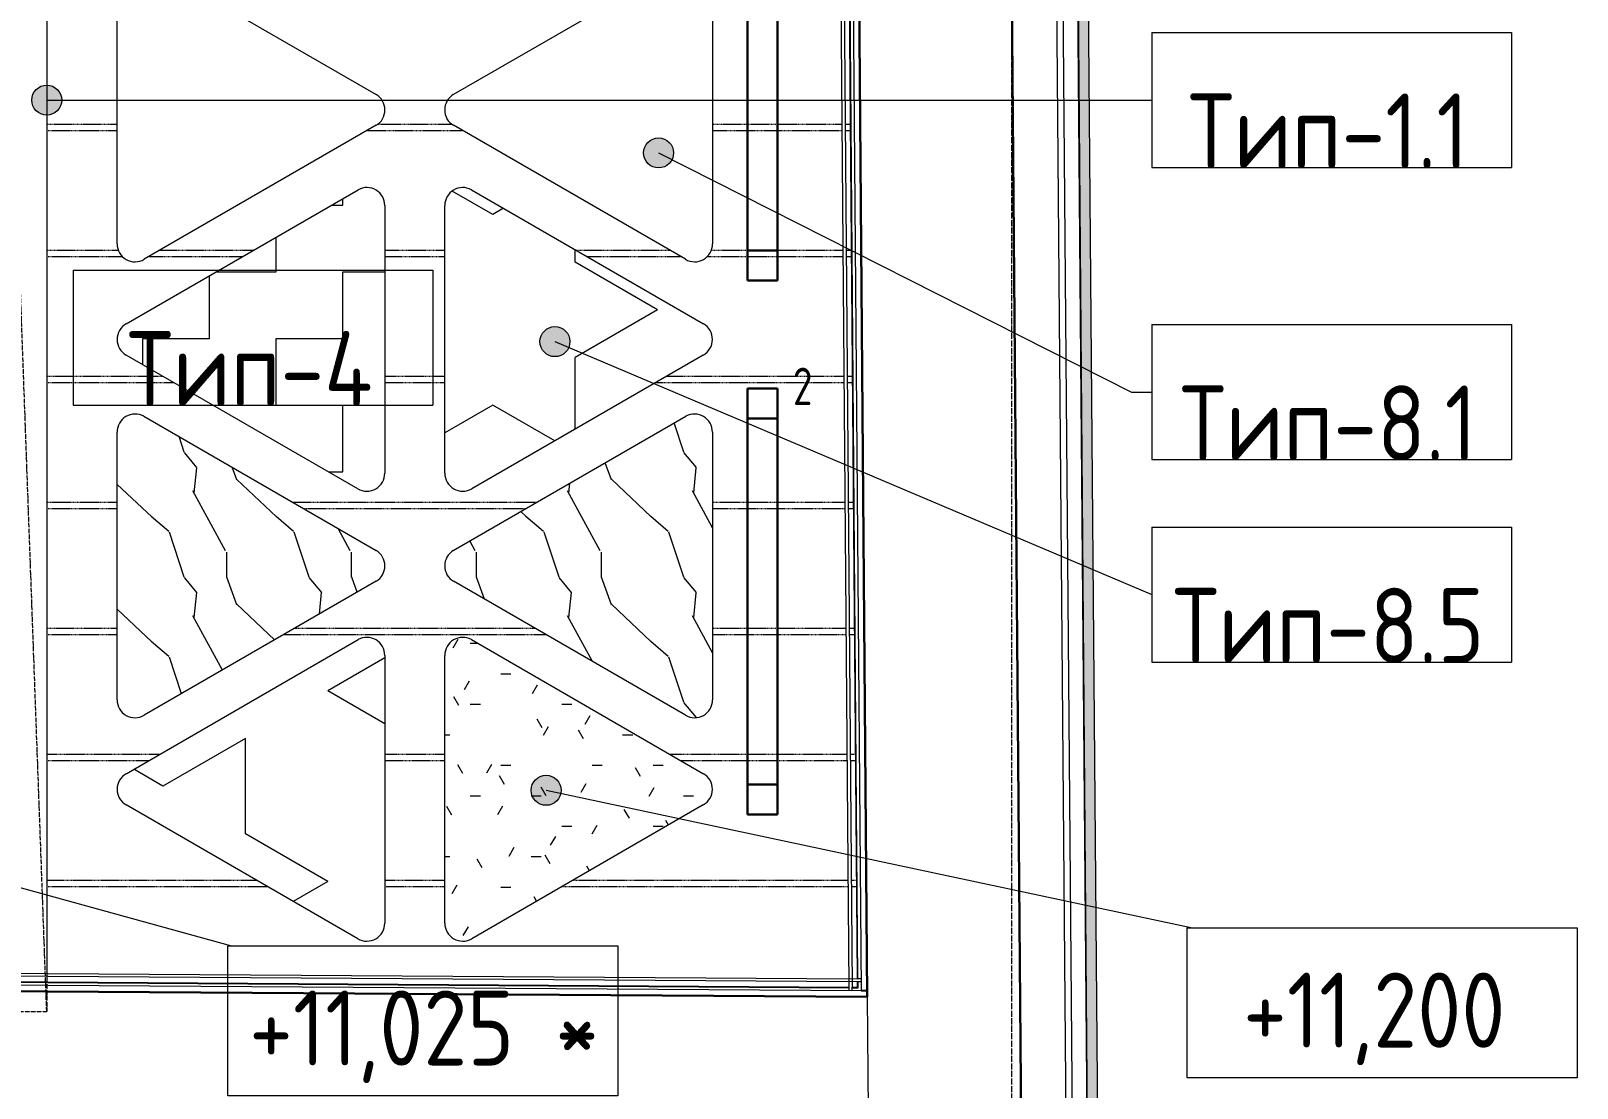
# Model space of a CAD drawing. Header units: millimetres. Extents: x -10438 to 68527, y -5058 to 44223.
# Drawn here: x 52078 to 57234, y 36618 to 40141 of the extents above; entities that cross this region are included whole.
import ezdxf

# ---------------------------------------------------------------- set-up
doc = ezdxf.new("R2010")
doc.units = ezdxf.units.MM
for name, pattern in [('ADSK_Линия сетки', [25, 20, -2.5, 0, -2.5]), ('ADSK_Штрих_ш3 п1_5', [4.5, 3, -1.5]), ('ADSK_Штрихпунктирная 2 точки_ш15 п1_5 п1_5 п1_5', [19.5, 15, -1.5, 0, -1.5, 0, -1.5])]:
    doc.linetypes.add(name, pattern=pattern)
for name, color, linetype, lineweight in [('Аннотация', 7, 'Continuous', 20), ('Каркас', 7, 'Continuous', 18), ('Марки', 7, 'Continuous', 20), ('Оси', 7, 'Continuous', 9), ('Отметки', 7, 'Continuous', 9), ('Потолки', 7, 'Continuous', 9), ('Потолки штриховка', 7, 'Continuous', 9), ('Стены наружные', 7, 'Continuous', 18), ('Стены несущие', 7, 'Continuous', 30), ('Стены отделка', 7, 'Continuous', 30), ('Стены штриховка', 7, 'Continuous', 9), ('Стены штриховка поверхности', 7, 'Continuous', 18)]:
    doc.layers.add(name, color=color, linetype=linetype, lineweight=lineweight)
doc.layers.add('Линии', color=7, linetype='Continuous', lineweight=9, true_color=0x00a600)
doc.styles.add('GOST Common_2', font='GOST_Common.ttf', dxfattribs={"width": 0.9, "height": 250})
doc.styles.add('GOST Common_4', font='GOST_Common.ttf', dxfattribs={"width": 0.8, "height": 350})
doc.styles.add('GOST Common_B', font='', dxfattribs={"width": 0.9, "height": 250})
doc.styles.get('GOST Common_B').set_extended_font_data('GOST Common', bold=True)
pattern_1 = [(108.435, (108.29, 0), (-416.50086, 832.99954), [158.05, -1159.038]), (139.399, (58.31, 149.94), (-2499.010644, 2082.486787), [76.799, -3763.143]), (136.848, (416.5, 199.92), (-6247.5402574, 5830.957739), [182.691, -8951.868]), (109.983, (283.22, 324.87), (-1249.49393, 3332.002656), [97.5, -4777.508]), (90, (249.9, 0), (-416.5, 416.5), [83.3, -333.2]), (118.443, (249.9, 83.3), (2915.5071394, -5414.4962996), [227.365, -11140.87]), (84.289, (141.61, 283.22), (-416.5263, -3748.496867), [83.716, -4102.058]), (129.806, (149.94, 366.52), (1666.01521, -2082.48651), [65.059, -3187.91])]

# ---------------------------------------------------------------- blocks, each defined once
blk = doc.blocks.new('Высотные отметки - Рамка-12095-План потолков 3-го этажа')
at = {"layer": 'Аннотация'}
for p, q in [((-6.5, 0), (-6.5, 5)), ((-6.5, 5), (6.5, 5)), ((6.5, 5), (6.5, 0)), ((6.5, 0), (-6.5, 0))]:
    blk.add_line(p, q, dxfattribs=at)
blk = doc.blocks.new('ADSK_Марка_Потолок - ADSK_Марка и Смещение от уровня-155896-План потолков 3-го этажа')
at = {"layer": 'Марки'}
for p, q in [((-6, 4.5), (-6, 0)), ((-6, 4.5), (6, 4.5)), ((6, 4.5), (6, 0)), ((-6, 0), (6, 0))]:
    blk.add_line(p, q, dxfattribs=at)

msp = doc.modelspace()

# ---------------------------------------------------------------- hatches: boundary and pattern name
at = {"layer": 'Марки'}
h = msp.add_hatch(color=256, dxfattribs=at)
edge = h.paths.add_edge_path()
edge.add_arc((52130.844, 39910.706), 50, 0, 360)
h = msp.add_hatch(color=256, dxfattribs=at)
edge = h.paths.add_edge_path()
edge.add_arc((54171.308, 39734.609), 50, 0, 360)
h = msp.add_hatch(color=256, dxfattribs=at)
edge = h.paths.add_edge_path()
edge.add_arc((53825.828, 39105.658), 50, 0, 360)
at = {"layer": 'Отметки'}
h = msp.add_hatch(color=256, dxfattribs=at)
edge = h.paths.add_edge_path()
edge.add_arc((53796.304, 37610.188), 50, 0, 360)
at = {"layer": 'Потолки штриховка', "lineweight": 18}
h = msp.add_hatch(dxfattribs=at)
h.set_pattern_fill('FP_71', color=256, style=0, pattern_type=2)
h.set_pattern_definition([(0, (0, 0), (222.25, 222.25), [222.25, -222.25]), (90, (222.25, 0), (-222.25, 222.25), [222.25, -222.25])])
h.paths.add_polyline_path([(53198.463, 38607.124), (53213.95, 38609.283), (53229.793, 38616.468), (53240.716, 38624.934), (53250.192, 38637.371), (53256.146, 38651.829), (53258.176, 38667.332), (53258.359, 39559.368), (53256.364, 39574.713), (53250.509, 39589.037), (53241.186, 39601.388), (53226.42, 39612.059), (53210.93, 39617.643), (53199.497, 39619.35), (53184.116, 39617.643), (53169.684, 39612.059), (52395.664, 39165.355), (52384.444, 39156.974), (52375.461, 39146.233), (52369.212, 39133.702), (52366.038, 39120.064), (52366.111, 39106.062), (52369.427, 39092.458), (52375.806, 39079.993), (52384.901, 39069.346), (52396.216, 39061.098), (53168.437, 38614.861), (53182.944, 38609.027)])
h = msp.add_hatch(dxfattribs=at)
h.set_pattern_fill('STARS', color=256, scale=100, angle=90, style=0)
h.paths.add_polyline_path([(53518.193, 38607.124), (53534.35, 38609.283), (53548.219, 38614.861), (54320.985, 39061.494), (54331.756, 39069.346), (54341.196, 39080.668), (54347.23, 39092.458), (54350.546, 39106.062), (54350.546, 39120.378), (54347.445, 39133.702), (54341.196, 39146.233), (54332.213, 39156.974), (54320.441, 39165.654), (53546.972, 39612.059), (53532.54, 39617.643), (53517.16, 39619.35), (53501.855, 39617.065), (53486.864, 39610.33), (53475.471, 39601.388), (53466.147, 39589.037), (53460.293, 39574.713), (53458.297, 39559.368), (53458.481, 38667.332), (53460.511, 38651.829), (53466.465, 38637.371), (53475.94, 38624.934), (53489.473, 38614.861), (53502.707, 38609.283)])
h = msp.add_hatch(dxfattribs=at)
h.set_pattern_fill('FP_58', color=256, style=0, pattern_type=2)
h.set_pattern_definition(pattern_1)
h.paths.add_polyline_path([(52429.24, 37852.186), (52447.546, 37856.785), (52462.702, 37864.449), (53229.793, 38307.019), (53241.758, 38316.568), (53250.928, 38328.86), (53256.682, 38343.075), (53258.644, 38358.284), (53256.688, 38373.494), (53250.928, 38387.727), (53241.775, 38400.006), (53229.793, 38409.577), (52454.31, 38857.128), (52439.878, 38862.7), (52424.5, 38864.396), (52409.2, 38862.104), (52394.995, 38855.977), (52382.828, 38846.42), (52373.51, 38834.071), (52367.659, 38819.749), (52365.664, 38804.408), (52365.664, 37909.369), (52366.997, 37898.012), (52371.801, 37884.891), (52379.517, 37873.241), (52389.725, 37863.699), (52401.868, 37856.785), (52415.283, 37852.876)])
h = msp.add_hatch(dxfattribs=at)
h.set_pattern_fill('FP_58', color=256, style=0, pattern_type=2)
h.set_pattern_definition(pattern_1)
h.paths.add_polyline_path([(54287.417, 37852.186), (54301.373, 37852.876), (54314.789, 37856.785), (54326.931, 37863.699), (54337.139, 37873.241), (54344.856, 37884.891), (54349.659, 37898.012), (54351.288, 37911.89), (54350.993, 38804.408), (54348.998, 38819.749), (54343.147, 38834.071), (54333.828, 38846.42), (54318.994, 38857.128), (54303.483, 38862.7), (54292.157, 38864.396), (54275.237, 38862.104), (54262.347, 38857.128), (53486.864, 38409.577), (53474.882, 38400.006), (53465.717, 38387.711), (53459.969, 38373.494), (53458.012, 38358.284), (53459.975, 38343.075), (53465.729, 38328.86), (53474.898, 38316.568), (53486.884, 38307.002), (54260.915, 37860.433), (54273.681, 37854.751), (54283.72, 37852.876)])
h = msp.add_hatch(dxfattribs=at)
h.set_pattern_fill('STARS', color=256, scale=100, angle=90, style=0)
h.paths.add_polyline_path([(53198.463, 37107.432), (53213.95, 37109.59), (53228.358, 37115.663), (53240.716, 37125.241), (53250.192, 37137.678), (53256.146, 37152.136), (53258.176, 37167.639), (53258.359, 38059.675), (53256.364, 38075.02), (53250.509, 38089.344), (53241.186, 38101.695), (53226.42, 38112.367), (53210.93, 38117.95), (53199.497, 38119.657), (53184.116, 38117.95), (53169.684, 38112.367), (52395.664, 37665.662), (52384.444, 37657.281), (52375.461, 37646.54), (52369.212, 37634.01), (52366.038, 37620.372), (52366.874, 37603.237), (52369.427, 37592.765), (52375.806, 37580.301), (52384.901, 37569.654), (52396.216, 37561.405), (53168.437, 37115.168), (53182.944, 37109.334)])
h = msp.add_hatch(dxfattribs=at)
h.set_pattern_fill('FP_79', color=256, style=0, pattern_type=2)
h.set_pattern_definition([(0, (0, 0), (406.4, 101.6), [33.528, -271.272, 33.528, -271.272, -1625.6]), (0, (0, 0), (406.4, 101.6), [-609.6, 33.528, -576.072, 33.528, -271.272, -711.2]), (0, (0, 0), (406.4, 101.6), [-1524, 33.528, -169.672, 33.528, -474.472]), (120, (152.4, 50.8), (-291.18818, 301.15272), [33.528, -271.272, 33.528, -271.272, -1625.6]), (120, (152.4, 50.8), (-291.18818, 301.15272), [-609.6, 33.528, -576.072, 33.528, -271.272, -711.2]), (120, (152.4, 50.8), (-291.18818, 301.15272), [-1524, 33.528, -169.672, 33.528, -474.472]), (240, (203.2, 254), (-115.21182, -402.75272), [33.528, -271.272, 33.528, -271.272, -1625.6]), (240, (203.2, 254), (-115.21182, -402.75272), [-609.6, 33.528, -576.072, 33.528, -271.272, -711.2]), (240, (203.2, 254), (-115.21182, -402.75272), [-1524, 33.528, -169.672, 33.528, -474.472])])
h.paths.add_polyline_path([(53518.193, 37107.432), (53533.713, 37109.334), (53548.219, 37115.168), (54320.985, 37561.801), (54331.756, 37569.654), (54341.196, 37580.976), (54347.23, 37592.765), (54350.546, 37606.369), (54350.619, 37620.372), (54347.23, 37634.441), (54341.196, 37646.54), (54332.213, 37657.281), (54320.441, 37665.962), (53546.972, 38112.367), (53532.54, 38117.95), (53517.16, 38119.657), (53501.855, 38117.373), (53486.864, 38110.637), (53475.471, 38101.695), (53466.147, 38089.344), (53460.293, 38075.02), (53458.297, 38059.675), (53458.481, 37167.639), (53460.511, 37152.136), (53466.465, 37137.678), (53475.94, 37125.241), (53489.473, 37115.168), (53502.707, 37109.59)])
at = {"layer": 'Стены штриховка поверхности', "true_color": 0xfbfbf4}
h = msp.add_hatch(color=7, dxfattribs=at)
h.paths.add_polyline_path([(55865.407, 8039.429), (55860.225, 8611.951), (55825.842, 8610.945), (55830.464, 8039.429)])
h.paths.add_polyline_path([(55825.755, 8621.673), (55860.705, 8622.077), (55793.528, 16945.408), (55758.535, 16944.397), (55825.753, 8621.907)])
h.paths.add_polyline_path([(55758.449, 16955.125), (55793.446, 16955.529), (55664.47, 32935.907), (55629.478, 32934.893), (55758.447, 16955.358)])
h.paths.add_polyline_path([(55629.391, 32945.623), (55664.389, 32946.025), (55580.186, 43378.98), (55545.193, 43377.965), (55629.389, 32945.854)])
h.paths.add_polyline_path([(55545.106, 43388.696), (55580.104, 43389.096), (55577.16, 43753.805), (55542.159, 43753.805), (55545.104, 43388.926)])

# ---------------------------------------------------------------- linework, layer by layer
at = {"layer": 'Каркас', "color": 8, "linetype": 'ADSK_Штрих_ш3 п1_5', "lineweight": 9, "true_color": 0x808080}
for p, q in [((52130.844, 42828.805), (52130.844, 36999.856)), ((52365.5, 39829.794), (52130.844, 39829.794)), ((52130.844, 39809.794), (52365.494, 39809.794)), ((53200.478, 39809.794), (53516.179, 39809.794)), ((53483.001, 39829.794), (53233.655, 39829.794)), ((54783.328, 39829.794), (54351.156, 39829.794)), ((54351.163, 39809.794), (54783.49, 39809.794)), ((54811.329, 39829.794), (54793.328, 39829.794)), ((54793.49, 39809.794), (54811.491, 39809.794)), ((52369.894, 39409.794), (52130.844, 39409.794)), ((52819.212, 39409.794), (52507.165, 39409.794)), ((53458.328, 39409.794), (53258.329, 39409.794)), ((54209.492, 39409.794), (53897.43, 39409.794)), ((54786.725, 39409.794), (54346.763, 39409.794)), ((54814.726, 39409.794), (54796.725, 39409.794)), ((52130.844, 39389.794), (52382.877, 39389.794)), ((52472.499, 39389.794), (52784.557, 39389.794)), ((53258.325, 39389.794), (53458.332, 39389.794)), ((53932.083, 39389.794), (54244.157, 39389.794)), ((54333.78, 39389.794), (54786.887, 39389.794)), ((54796.887, 39389.794), (54814.887, 39389.794)), ((52519.608, 38989.794), (52130.844, 38989.794)), ((53458.414, 38989.794), (53258.242, 38989.794)), ((54790.122, 38989.794), (54197.049, 38989.794)), ((54818.123, 38989.794), (54800.122, 38989.794)), ((52130.844, 38969.794), (52554.218, 38969.794)), ((53258.238, 38969.794), (53458.419, 38969.794)), ((54162.438, 38969.794), (54790.283, 38969.794)), ((54800.284, 38969.794), (54818.284, 38969.794)), ((52365.586, 38569.794), (52130.844, 38569.794)), ((53764.476, 38569.794), (52952.181, 38569.794)), ((54793.518, 38569.794), (54351.07, 38569.794)), ((54821.519, 38569.794), (54803.519, 38569.794)), ((52130.844, 38549.794), (52365.58, 38549.794)), ((52986.836, 38549.794), (53729.821, 38549.794)), ((54351.077, 38549.794), (54793.68, 38549.794)), ((54803.681, 38549.794), (54821.681, 38549.794)), ((52365.447, 38149.794), (52130.844, 38149.794)), ((52130.844, 38129.794), (52365.441, 38129.794)), ((52922.62, 38129.794), (53794.036, 38129.794)), ((53759.371, 38149.794), (52957.286, 38149.794)), ((54796.915, 38149.794), (54351.21, 38149.794)), ((54351.216, 38129.794), (54797.077, 38129.794)), ((54824.916, 38149.794), (54806.916, 38149.794)), ((54807.077, 38129.794), (54825.078, 38129.794)), ((52506.787, 37729.794), (52130.844, 37729.794)), ((52130.844, 37709.794), (52472.133, 37709.794)), ((53258.287, 37709.794), (53458.369, 37709.794)), ((53458.365, 37729.794), (53258.292, 37729.794)), ((54800.312, 37729.794), (54209.841, 37729.794)), ((54244.494, 37709.794), (54800.474, 37709.794)), ((54828.313, 37729.794), (54810.312, 37729.794)), ((54810.474, 37709.794), (54828.475, 37709.794)), ((52831.633, 37309.794), (52130.844, 37309.794)), ((52130.844, 37289.794), (52866.244, 37289.794)), ((53258.201, 37289.794), (53458.456, 37289.794)), ((53458.451, 37309.794), (53258.205, 37309.794)), ((53850.413, 37289.794), (54803.871, 37289.794)), ((54803.709, 37309.794), (53885.024, 37309.794)), ((54831.71, 37309.794), (54813.709, 37309.794)), ((54813.871, 37289.794), (54831.872, 37289.794)), ((52130.844, 36989.855), (52130.844, 36971.855))]:
    msp.add_line(p, q, dxfattribs=at)
at = {"layer": 'Линии', "color": 7, "linetype": 'ADSK_Штрихпунктирная 2 точки_ш15 п1_5 п1_5 п1_5'}
for p, q in [((52130.844, 36872.606), (51900.844, 43188.805)), ((52130.844, 43188.805), (52130.844, 36872.606)), ((51900.844, 36872.606), (52130.844, 36872.606))]:
    msp.add_line(p, q, dxfattribs=at)
at = {"layer": 'Линии', "color": 5, "lineweight": 30, "true_color": 0x0000ff}
for p, q in [((54467.985, 39309.938), (54467.985, 40729.938)), ((54567.985, 40729.938), (54567.985, 39309.938)), ((54567.985, 39409.938), (54467.985, 39409.938)), ((54567.985, 39309.938), (54467.985, 39309.938)), ((54467.985, 38949.794), (54567.985, 38949.794)), ((54467.985, 37529.794), (54467.985, 38949.794)), ((54567.985, 38949.794), (54567.985, 37529.794)), ((54467.985, 38849.794), (54567.985, 38849.794)), ((54567.985, 37629.794), (54467.985, 37629.794)), ((54567.985, 37529.794), (54467.985, 37529.794))]:
    msp.add_line(p, q, dxfattribs=at)
at = {"layer": 'Марки'}
for p, q in [((52130.844, 39910.706), (55815.949, 39910.706)), ((54171.308, 39734.609), (55748.117, 38937.346)), ((53825.828, 39105.658), (55815.949, 38262.346)), ((55748.117, 38937.346), (55815.949, 38937.346))]:
    msp.add_line(p, q, dxfattribs=at)
for centre in [(52130.844, 39910.706), (54171.308, 39734.609), (53825.828, 39105.658)]:
    msp.add_circle(centre, 50, dxfattribs=at)
at = {"layer": 'Оси', "linetype": 'ADSK_Линия сетки'}
msp.add_line((55349.565, -4258.205), (55349.565, 44222.998), dxfattribs=at)
at = {"layer": 'Отметки', "lineweight": 20}
for p, q in [((53796.304, 37610.188), (55951.528, 37151.922)), ((52025.5, 37290.616), (52746.64, 37092.302)), ((55951.528, 37151.922), (56584.437, 37151.922)), ((52746.64, 37092.302), (53385.348, 37092.302))]:
    msp.add_line(p, q, dxfattribs=at)
at = {"layer": 'Отметки'}
msp.add_circle((53796.304, 37610.188), 50, dxfattribs=at)
at = {"layer": 'Потолки'}
for p, q in [((52130.844, 42828.805), (52130.844, 36999.856)), ((52454.31, 40376.82), (53229.793, 39929.27)), ((53486.864, 39929.27), (54262.347, 40376.82)), ((52365.368, 39431.583), (52365.664, 40324.1)), ((54350.993, 40324.1), (54351.288, 39431.583)), ((53229.773, 39826.695), (52455.741, 39380.126)), ((54260.915, 39380.126), (53486.884, 39826.695)), ((52395.664, 39165.355), (53169.684, 39612.059)), ((53546.972, 39612.059), (54320.993, 39165.355)), ((53258.359, 39559.368), (53258.176, 38667.332)), ((53458.481, 38667.332), (53458.297, 39559.368)), ((53168.437, 38614.861), (52396.216, 39061.098)), ((54320.441, 39061.098), (53548.219, 38614.861)), ((52454.31, 38857.128), (53229.793, 38409.577)), ((53486.864, 38409.577), (54262.347, 38857.128)), ((52365.368, 37911.89), (52365.664, 38804.408)), ((54350.993, 38804.408), (54351.288, 37911.89)), ((53229.773, 38307.002), (52455.741, 37860.433)), ((54260.915, 37860.433), (53486.884, 38307.002)), ((52395.664, 37665.662), (53169.684, 38112.367)), ((53546.972, 38112.367), (54320.993, 37665.662)), ((53258.359, 38059.675), (53258.176, 37167.639)), ((53458.481, 37167.639), (53458.297, 38059.675)), ((53168.437, 37115.168), (52396.216, 37561.405)), ((54320.441, 37561.405), (53548.219, 37115.168)), ((52130.844, 36989.855), (52130.844, 36971.855))]:
    msp.add_line(p, q, dxfattribs=at)
for centre, radius, start, end in [((53198.644, 39877.989), 60, 301.251935, 58.725093), ((53518.012, 39877.989), 60, 121.274907, 238.748065), ((53198.367, 39559.368), 59.992, 359.999485, 118.561872), ((53518.29, 39559.368), 59.992, 61.438128, 180.000515), ((52425.198, 39431.572), 59.83, 179.989119, 300.69745), ((54291.459, 39431.572), 59.83, 239.30255, 0.010881), ((52425.663, 39113.374), 60, 119.990313, 240.607303), ((54290.993, 39113.374), 60, 299.392697, 60.009687), ((52425.664, 38804.408), 60, 61.482202, 180), ((54290.993, 38804.408), 60, 0, 118.517798), ((53197.966, 38667.332), 60.21, 240.630823, 0.000001), ((53518.69, 38667.332), 60.21, 179.999999, 299.369177), ((53198.644, 38358.296), 60, 301.251935, 58.725093), ((53518.012, 38358.296), 60, 121.274907, 238.748065), ((53198.367, 38059.675), 59.992, 359.999485, 118.561872), ((53518.29, 38059.675), 59.992, 61.438128, 180.000515), ((52425.198, 37911.879), 59.83, 179.989119, 300.69745), ((54291.459, 37911.879), 59.83, 239.30255, 0.010881), ((52425.663, 37613.681), 60, 119.990313, 240.607303), ((54290.993, 37613.681), 60, 299.392697, 60.009687), ((53197.966, 37167.639), 60.21, 240.630823, 0.000001), ((53518.69, 37167.639), 60.21, 179.999999, 299.369177)]:
    msp.add_arc(centre, radius, start, end, dxfattribs=at)
at = {"layer": 'Стены наружные'}
for p, q in [((55629.032, 32945.45), (55544.648, 43379.041)), ((55545.184, 43379.044), (55629.392, 32945.453)), ((55664.391, 32945.736), (55580.184, 43379.202))]:
    msp.add_line(p, q, dxfattribs=at)
at = {"layer": 'Стены несущие'}
for p, q in [((55383.927, 36048.716), (55323.673, 43498.805)), ((54866.85, 36921.694), (54818.428, 42908.805)), ((51676.565, 36942.87), (54866.85, 36921.694))]:
    msp.add_line(p, q, dxfattribs=at)
at = {"layer": 'Стены отделка', "lineweight": 9}
for p, q in [((55492.303, 43668.805), (55553.921, 36050.091)), ((54798.428, 42908.643), (54846.686, 36941.828)), ((54818.428, 42908.805), (54866.681, 36942.575)), ((54806.586, 36954.095), (54760.124, 42698.805)), ((54770.044, 42708.805), (54816.587, 36954.028)), ((54834.362, 36981.911), (54787.858, 42731.805)), ((49492.457, 37017.368), (54834.362, 36981.911)), ((54834.443, 36971.91), (49492.457, 37007.368)), ((49492.457, 36989.367), (54806.586, 36954.095)), ((54834.588, 36953.909), (54834.443, 36971.91)), ((54866.85, 36921.694), (50176.598, 36952.826)), ((54816.587, 36954.028), (54834.588, 36953.909)), ((54866.681, 36942.575), (54846.682, 36942.413)), ((54846.686, 36941.828), (54866.983, 36941.694)), ((54866.983, 36941.694), (54866.85, 36921.694))]:
    msp.add_line(p, q, dxfattribs=at)
at = {"layer": 'Стены штриховка'}
for p, q in [((55533.922, 36049.93), (55473.678, 43498.805)), ((54836.362, 36981.898), (54789.842, 42733.805)), ((54846.686, 36941.828), (49480.457, 36977.447)), ((49490.457, 36987.381), (54806.602, 36952.095)), ((54846.363, 36981.831), (54834.362, 36981.911)), ((54846.444, 36971.831), (54834.443, 36971.91)), ((54836.605, 36951.895), (54836.443, 36971.897)), ((54806.683, 36942.094), (54806.586, 36954.095)), ((54816.684, 36942.027), (54816.587, 36954.028)), ((54816.603, 36952.028), (54836.605, 36951.895)), ((54866.85, 36921.694), (54869.923, 36541.665))]:
    msp.add_line(p, q, dxfattribs=at)

# ---------------------------------------------------------------- block references
at = {"layer": 'Марки', "xscale": 99.99999999999993, "yscale": 99.99999999999993, "zscale": 99.99999999999993}
for p in [(56415.949, 39685.706), (52818.974, 38893.468), (56415.949, 38712.346), (56415.949, 38037.346)]:
    msp.add_blockref('ADSK_Марка_Потолок - ADSK_Марка и Смещение от уровня-155896-План потолков 3-го этажа', p, dxfattribs=at)
at = {"layer": 'Отметки', "lineweight": 20, "xscale": 99.99999999999993, "yscale": 99.99999999999993, "zscale": 99.99999999999993, "rotation": 180}
for p in [(56584.437, 37151.922), (53385.348, 37092.302)]:
    msp.add_blockref('Высотные отметки - Рамка-12095-План потолков 3-го этажа', p, dxfattribs=at)

# ---------------------------------------------------------------- texts
at = {"layer": 'Аннотация', "lineweight": 9, "insert": (54651.921, 38956.468), "char_height": 125, "width": 175.5, "attachment_point": 5, "line_spacing_factor": 1.022766, "style": 'GOST Common_4'}
msp.add_mtext('\\pt180,360,540,720,900,1080,1260,1440,1620,1800,1980,2160,2340,2520,2700,2880,3060,3240,3420,3600,3780,3960,4140,4320,4500,4680,4860,5040,5220,5400,5580,5760;2 ', dxfattribs=at)
at = {"layer": 'Марки', "lineweight": 9, "char_height": 250, "attachment_point": 5, "line_spacing_factor": 1.022766, "style": 'GOST Common_B'}
for s, insert, width in [('\\pt1143,2286,3429,4572,5715,6858,8001,9144,10287,11430,12573,13716,14859,16002,17145,18288,19431,20574,21717,22860,24003,25146,26289,27432,28575,29718,30861,32004,33147,34290,35433,36576;Тип-1.1', (56405.318, 39807.861), 982.8), ('\\pt1143,2286,3429,4572,5715,6858,8001,9144,10287,11430,12573,13716,14859,16002,17145,18288,19431,20574,21717,22860,24003,25146,26289,27432,28575,29718,30861,32004,33147,34290,35433,36576;Тип-4', (52808.343, 39015.623), 857.7), ('\\pt1143,2286,3429,4572,5715,6858,8001,9144,10287,11430,12573,13716,14859,16002,17145,18288,19431,20574,21717,22860,24003,25146,26289,27432,28575,29718,30861,32004,33147,34290,35433,36576;Тип-8.1', (56405.318, 38834.502), 1024.2), ('\\pt1143,2286,3429,4572,5715,6858,8001,9144,10287,11430,12573,13716,14859,16002,17145,18288,19431,20574,21717,22860,24003,25146,26289,27432,28575,29718,30861,32004,33147,34290,35433,36576;Тип-8.5', (56405.768, 38159.502), 1065.6)]:
    msp.add_mtext(s, dxfattribs=dict(at, insert=insert, width=width))
at = {"layer": 'Отметки', "lineweight": 20, "char_height": 250, "attachment_point": 1, "line_spacing_factor": 1.022761, "style": 'GOST Common_2'}
for s, insert, width in [('+11,200', (56120.561, 37002.478), 1113.30067), ('+11,025 *', (52805.818, 36942.859), 1390.87157)]:
    msp.add_mtext(s, dxfattribs=dict(at, insert=insert, width=width))

doc.saveas('drawing.dxf')
